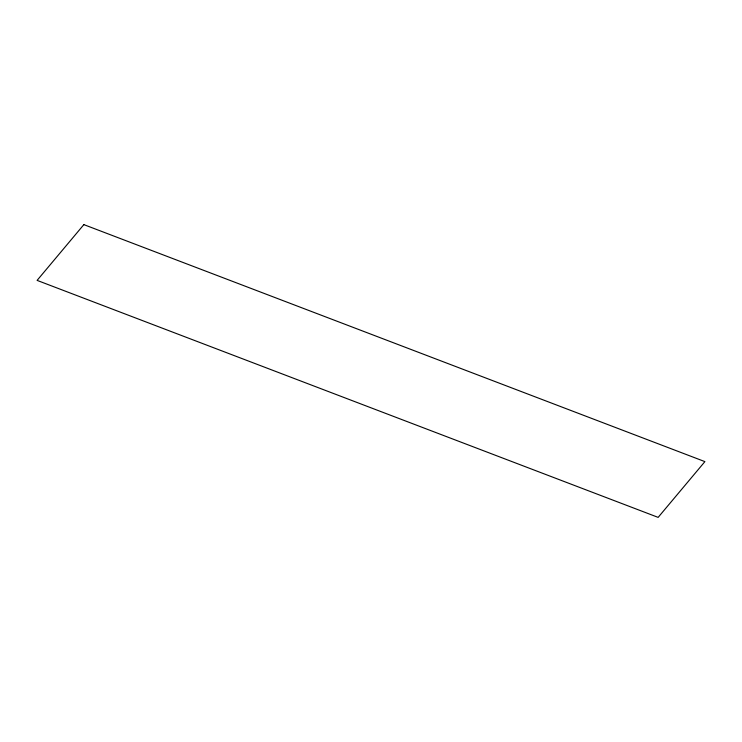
<?xml version="1.0" encoding="UTF-8"?>
<svg xmlns="http://www.w3.org/2000/svg" width="742" height="742" viewBox="0 0 742 742"><rect width="100%" height="100%" fill="white"/><g stroke="black" fill="none" stroke-linecap="round" stroke-linejoin="round"><path stroke-width="1.11" d="M83.855 224.622L37.1 280.383L658.145 517.378L704.9 461.617L83.855 224.622"/></g></svg>
